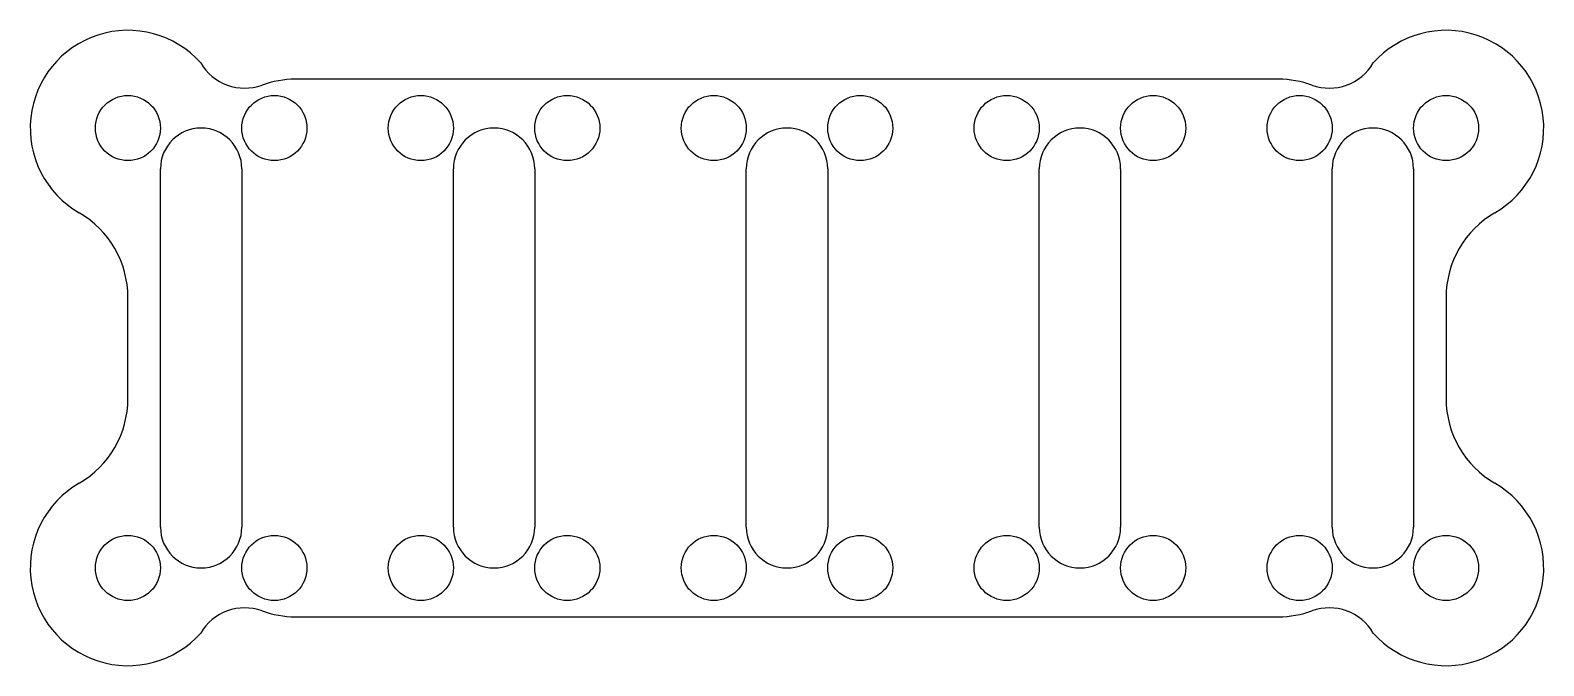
# Model space of a CAD drawing. Header units: millimetres. Extents: x 0 to 93, y 0 to 39.
import ezdxf

# ---------------------------------------------------------------- set-up
doc = ezdxf.new("R2010")
doc.units = ezdxf.units.MM
doc.layers.add('1stp', color=3, linetype='Continuous')
doc.layers.add('3stp', color=7, linetype='Continuous')

msp = doc.modelspace()

# ---------------------------------------------------------------- linework, layer by layer
at = {"layer": '1stp'}
for p, q in [((8, 8.5), (8, 30.5)), ((13, 30.5), (13, 8.5)), ((26, 8.5), (26, 30.5)), ((31, 30.5), (31, 8.5)), ((44, 8.5), (44, 30.5)), ((49, 30.5), (49, 8.5)), ((62, 8.5), (62, 30.5)), ((67, 30.5), (67, 8.5)), ((80, 8.5), (80, 30.5)), ((85, 30.5), (85, 8.5))]:
    msp.add_line(p, q, dxfattribs=at)
for centre in [(6, 33), (15, 33), (24, 33), (33, 33), (42, 33), (51, 33), (60, 33), (69, 33), (78, 33), (87, 33), (6, 6), (15, 6), (24, 6), (33, 6), (42, 6), (51, 6), (60, 6), (69, 6), (78, 6), (87, 6)]:
    msp.add_circle(centre, 2, dxfattribs=at)
for centre, start, end in [((10.5, 30.5), 0, 180), ((28.5, 30.5), 0, 180), ((46.5, 30.5), 0, 180), ((64.5, 30.5), 0, 180), ((82.5, 30.5), 0, 180), ((10.5, 8.5), 180, 0), ((28.5, 8.5), 180, 0), ((46.5, 8.5), 180, 0), ((64.5, 8.5), 180, 0), ((82.5, 8.5), 180, 0)]:
    msp.add_arc(centre, 2.5, start, end, dxfattribs=at)
at = {"layer": '3stp'}
for p, q in [((76.704, 36), (16.296, 36)), ((6, 16.392), (6, 22.608)), ((87, 22.608), (87, 16.392)), ((16.296, 3), (76.704, 3))]:
    msp.add_line(p, q, dxfattribs=at)
for centre, radius, start, end in [((6, 33), 6, 41.81031, 240), ((87, 33), 6, 300, 138.18969), ((13.172, 38.573), 3.124, 210.22872, 290.0215), ((79.828, 38.573), 3.124, 249.9785, 329.77128), ((16.296, 30), 6, 90, 110.0215), ((76.704, 30), 6, 69.9785, 90), ((0, 22.608), 6, 0, 60), ((93, 22.608), 6, 120, 180), ((0, 16.392), 6, 300, 0), ((93, 16.392), 6, 180, 240), ((6, 6), 6, 120, 318.18969), ((87, 6), 6, 221.81031, 60), ((13.172, 0.427), 3.124, 69.9785, 149.77128), ((16.296, 9), 6, 249.9785, 270), ((76.704, 9), 6, 270, 290.0215), ((79.828, 0.427), 3.124, 30.22872, 110.0215)]:
    msp.add_arc(centre, radius, start, end, dxfattribs=at)

doc.saveas('drawing.dxf')
